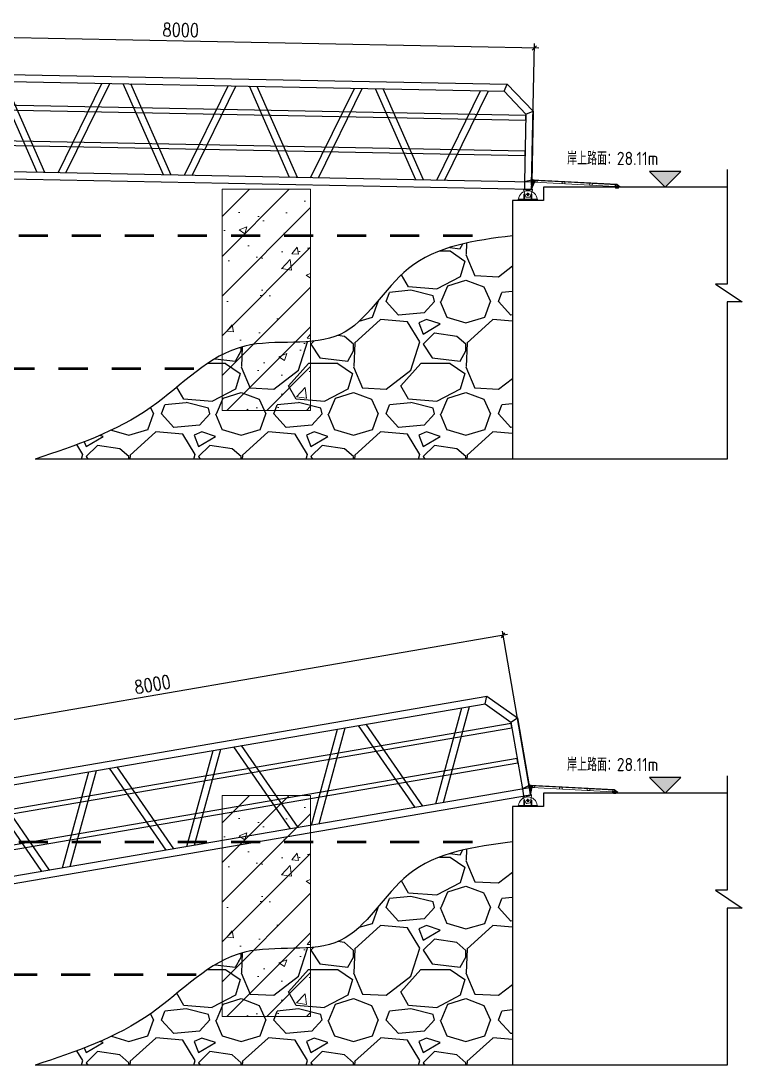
# Model space of a CAD drawing. Extents: x -259369 to -50372, y -155978 to 198088.
# Drawn here: x -83609 to -75456, y 106575 to 118373 of the extents above; entities that cross this region are included whole.
import ezdxf

# ---------------------------------------------------------------- set-up
doc = ezdxf.new("R2010")
doc.units = 0
doc.header["$LTSCALE"] = 1000
doc.header["$MEASUREMENT"] = 0
doc.linetypes.add('CENTER', pattern=[2, 1.25, -0.25, 0.25, -0.25])
doc.linetypes.add('CENTER2', pattern=[28.575, 19.05, -3.175, 3.175, -3.175])
for name, color, linetype, lineweight in [('图框', 7, 'Continuous', 13), ('结构', 52, 'Continuous', 18), ('铝斜撑', 241, 'Continuous', 9)]:
    doc.layers.add(name, color=color, linetype=linetype, lineweight=lineweight)
doc.layers.add('铝横梁', color=220, linetype='Continuous')
doc.layers.add('铝通', color=4, linetype='Continuous')
doc.styles.add('HZTXT', font='txtw.shx', dxfattribs={"width": 0.8, "bigfont": 'hztxtw.shx'})
doc.styles.get("Standard").update_dxf_attribs({"font": 'gbenor.shx', "bigfont": 'gbcbig.shx'})
doc.dimstyles.new('DIM-50', dxfattribs={"dimscale": 50, "dimtxt": 3, "dimasz": 1, "dimexe": 1, "dimexo": 1, "dimgap": 1, "dimtad": 1, "dimdec": 1, "dimdsep": 46, "dimtxsty": 'HZTXT', "dimblk": 'OBLIQUE', "dimblk1": 'ARCHTICK', "dimblk2": 'OBLIQUE', "dimcen": 0, "dimdle": 1, "dimclrd": 9, "dimclre": 9, "dimclrt": 2, "dimadec": 1, "dimazin": 0, "dimtfac": 1, "dimtdec": 1, "dimtix": 1, "dimtmove": 2, "dimatfit": 3, "dimldrblk": 'OBLIQUE', "dimfxl": 15, "dimtolj": 1, "dimtzin": 0, "dimarcsym": 1})

# ---------------------------------------------------------------- blocks, each defined once
blk = doc.blocks.new('GW-R')
at = {"color": 3, "linetype": 'CENTER2'}
for p, q in [((8398, 1960), (8368, 1960)), ((8383, 1945), (8383, 1975))]:
    blk.add_line(p, q, dxfattribs=at)
at = {"color": 1, "linetype": 'CENTER', "ltscale": 0.52}
for p, q in [((8369, 1960), (8397, 1960)), ((8383, 1974), (8383, 1946))]:
    blk.add_line(p, q, dxfattribs=at)
blk.add_lwpolyline([(8443, 2035), (8323, 2035), (8323, 2025), (8443, 2025)], close=True)
at = {"color": 0}
for points in [[(8360, 1942), (8323, 2025)], [(8406, 1942), (8443, 2025)]]:
    blk.add_lwpolyline(points, dxfattribs=at)
blk.add_lwpolyline([(8406, 1942, -0.317501), (8397, 1935), (8370, 1935, -0.317501), (8360, 1942)], format="xyb")
blk.add_circle((8383, 1960), 9)
blk.add_circle((8383, 1960), 9)
blk.add_arc((8383, 1960), 55, 144.9944, 35.0056)
blk = doc.blocks.new('A$C1CD0366B')
at = {"color": 1, "linetype": 'CENTER', "ltscale": 0.52}
for p, q in [((46, 50), (74, 50)), ((60, 36), (60, 64))]:
    blk.add_line(p, q, dxfattribs=at)
blk.add_lwpolyline([(0, 100), (0, 0), (10, 0), (10, 100)], close=True)
blk.add_lwpolyline([(10, 100), (87, 74, -0.315452), (90, 69), (90, 31, -0.315452), (87, 26), (10, 0)], format="xyb")
blk.add_circle((60, 50), 11)
blk = doc.blocks.new('*U225')
at = {"layer": '铝横梁'}
for points in [[(-163, -510), (-638, 510)], [(-75, -510), (-550, 510)], [(75, -510), (550, 510)], [(163, -510), (638, 510)]]:
    blk.add_lwpolyline(points, dxfattribs=at)
blk = doc.blocks.new('*U226')
at = {"color": 0, "linetype": 'ByBlock', "lineweight": -2, "transparency": 16777216}
for p in [(0, 0), (1427, 0), (2854, 0), (4281, 0), (5708, 0)]:
    blk.add_blockref('*U225', p, dxfattribs=at)
blk = doc.blocks.new('GW')
at = {"color": 3}
for points in [[(1209734, 2417378), (1209734, 2418178), (1209434, 2418478), (1202034, 2418478), (1201734, 2418178), (1201734, 2417378)], [(1202067, 2418398), (1202034, 2418478)], [(1209401, 2418398), (1209434, 2418478)], [(1209654, 2417378), (1209654, 2418145), (1209401, 2418398), (1202067, 2418398), (1201814, 2418145), (1201814, 2417378)], [(1201814, 2418145), (1201734, 2418178)], [(1209654, 2418145), (1209734, 2418178)]]:
    blk.add_lwpolyline(points, dxfattribs=at)
for points in [[(1201814, 2418128), (1209686, 2418128), (1209686, 2418078), (1201814, 2418078)], [(1201814, 2417728), (1209686, 2417728), (1209686, 2417678), (1201814, 2417678)]]:
    blk.add_lwpolyline(points, close=True)
blk.add_lwpolyline([(1201734, 2417378), (1209734, 2417378), (1209734, 2417298), (1201734, 2417298)], close=True, dxfattribs=at)
at = {"layer": '铝通'}
for points in [[(1201722, 2417404), (1201814, 2417378), (1201814, 2417298), (1201734, 2417298), (1201702, 2417379)], [(1209747, 2417404), (1209654, 2417378), (1209654, 2417298), (1209734, 2417298), (1209767, 2417379)]]:
    blk.add_lwpolyline(points, dxfattribs=at)
for points in [[(1201734, 2417378), (1201734, 2417322), (1201724, 2417322), (1201714, 2417378)], [(1209734, 2417378), (1209734, 2417322), (1209744, 2417322), (1209754, 2417378)]]:
    blk.add_lwpolyline(points, close=True, dxfattribs=at)
for centre in [(1201716, 2417388), (1209753, 2417388)]:
    blk.add_circle(centre, 7, dxfattribs=at)
for centre, start, end in [((1201716, 2417388), 69.0024, 213.7395), ((1209753, 2417388), 326.2605, 110.9976)]:
    blk.add_arc(centre, 17, start, end, dxfattribs=at)
for name, p in [('*U226', (1202882, 2417888)), ('GW-R', (1201301, 2415263))]:
    blk.add_blockref(name, p)
at = {"layer": '图框', "rotation": 270.000000000001}
blk.add_blockref('A$C1CD0366B', (1201724, 2417298), dxfattribs=at)
blk = doc.blocks.new('*U1869')
at = {"color": 5, "const_width": 30}
blk.add_lwpolyline([(166, 0), (-166, 0)], dxfattribs=at)
blk = doc.blocks.new('*U1870')
at = {"color": 0, "linetype": 'ByBlock', "lineweight": -2, "transparency": 16777216}
for p in [(0, 0), (600, 0), (1200, 0), (1800, 0), (2400, 0), (3000, 0), (3600, 0), (4200, 0), (4800, 0), (5400, 0), (6000, 0), (6600, 0), (7200, 0), (7800, 0), (8400, 0), (9000, 0), (9600, 0), (10200, 0), (10800, 0), (11400, 0), (12000, 0), (12600, 0), (13200, 0)]:
    blk.add_blockref('*U1869', p, dxfattribs=at)
blk = doc.blocks.new('*U1867')
at = {"color": 5, "const_width": 30}
blk.add_lwpolyline([(166, 0), (-166, 0)], dxfattribs=at)
blk = doc.blocks.new('*U1868')
at = {"color": 0, "linetype": 'ByBlock', "lineweight": -2, "transparency": 16777216}
for p in [(0, 0), (600, 0), (1200, 0), (1800, 0), (2400, 0), (3000, 0), (3600, 0), (4200, 0), (4800, 0), (5400, 0), (6000, 0), (6600, 0), (7200, 0), (7800, 0), (8400, 0), (9000, 0), (9600, 0), (10200, 0), (10800, 0), (11400, 0), (12000, 0), (12600, 0), (13200, 0), (13800, 0), (14400, 0), (15000, 0), (15600, 0), (16200, 0)]:
    blk.add_blockref('*U1867', p, dxfattribs=at)
blk = doc.blocks.new('JAGZZ')
at = {"color": 1, "linetype": 'CENTER2'}
for p, q in [((524725, 12996), (524689, 12996)), ((524707, 12979), (524707, 13014))]:
    blk.add_line(p, q, dxfattribs=at)
at = {"layer": '结构', "color": 4}
for p, q in [((524597, 12929), (524597, 12941)), ((524817, 12941), (524597, 12941)), ((524817, 12929), (524597, 12929)), ((524817, 12929), (524817, 12941))]:
    blk.add_line(p, q, dxfattribs=at)
for points in [[(524670, 12941), (524670, 13001), (524662, 13001), (524662, 12941)], [(524744, 12941), (524744, 13001), (524752, 13001), (524752, 12941)]]:
    blk.add_lwpolyline(points, close=True, dxfattribs=at)
at = {"layer": '结构'}
blk.add_circle((524707, 12996), 13, dxfattribs=at)
at = {"layer": '结构', "color": 4}
blk.add_arc((524707, 12931), 106, 5.7248, 174.2752, dxfattribs=at)
blk = doc.blocks.new('*U1861')
at = {"color": 5, "const_width": 30}
blk.add_lwpolyline([(166, 0), (-166, 0)], dxfattribs=at)
blk = doc.blocks.new('*U1862')
at = {"color": 0, "linetype": 'ByBlock', "lineweight": -2, "transparency": 16777216}
for p in [(0, 0), (600, 0), (1200, 0), (1800, 0), (2400, 0), (3000, 0), (3600, 0), (4200, 0), (4800, 0), (5400, 0), (6000, 0), (6600, 0), (7200, 0), (7800, 0), (8400, 0), (9000, 0), (9600, 0), (10200, 0), (10800, 0), (11400, 0), (12000, 0), (12600, 0), (13200, 0)]:
    blk.add_blockref('*U1861', p, dxfattribs=at)
blk = doc.blocks.new('*U1863')
at = {"color": 5, "const_width": 30}
blk.add_lwpolyline([(166, 0), (-166, 0)], dxfattribs=at)
blk = doc.blocks.new('*U1864')
at = {"color": 0, "linetype": 'ByBlock', "lineweight": -2, "transparency": 16777216}
for p in [(0, 0), (600, 0), (1200, 0), (1800, 0), (2400, 0), (3000, 0), (3600, 0), (4200, 0), (4800, 0), (5400, 0), (6000, 0), (6600, 0), (7200, 0), (7800, 0), (8400, 0), (9000, 0), (9600, 0), (10200, 0), (10800, 0), (11400, 0), (12000, 0), (12600, 0), (13200, 0), (13800, 0), (14400, 0), (15000, 0), (15600, 0), (16200, 0)]:
    blk.add_blockref('*U1863', p, dxfattribs=at)
blk = doc.blocks.new('_Oblique')
at = {"color": 0, "linetype": 'ByBlock', "lineweight": -2}
blk.add_line((-0.5, -0.5), (0.5, 0.5), dxfattribs=at)
blk = doc.blocks.new('*D1880')
at = {"color": 9, "lineweight": -2, "transparency": 16777216}
for p, q in [((-77755, 118065), (-85853, 118224)), ((-85834, 116678), (-85802, 118273)), ((-77835, 116521), (-77804, 118116))]:
    blk.add_line(p, q, dxfattribs=at)
at = {"layer": 'Defpoints', "color": 0, "transparency": 16777216}
for p in [(-85803, 118223), (-85835, 116628), (-77836, 116471)]:
    blk.add_point(p, dxfattribs=at)
at = {"color": 9, "lineweight": -2, "transparency": 16777216, "xscale": 50, "yscale": 50, "zscale": 50}
for p, rotation in [((-85803, 118223), 178.8760796570561), ((-77805, 118066), 358.8760796570561)]:
    blk.add_blockref('_Oblique', p, dxfattribs=dict(at, rotation=rotation))
at = {"color": 2, "transparency": 16777216, "insert": (-81802, 118270), "char_height": 150, "attachment_point": 5, "rotation": 358.8761, "style": 'HZTXT'}
blk.add_mtext('\\A1;8000', dxfattribs=at)
blk = doc.blocks.new('_ArchTick')
at = {"color": 0, "linetype": 'ByBlock', "const_width": 0.4}
blk.add_lwpolyline([(-0.5, -0.5), (0.5, 0.5)], dxfattribs=at)
blk = doc.blocks.new('*D1881')
at = {"color": 9, "lineweight": -2, "transparency": 16777216}
for p, q in [((-78108, 111439), (-86091, 110067)), ((-77857, 109680), (-78166, 111479)), ((-85741, 108325), (-86050, 110125))]:
    blk.add_line(p, q, dxfattribs=at)
at = {"layer": 'Defpoints', "color": 0, "transparency": 16777216}
for p in [(-86042, 110076), (-77848, 109630), (-85733, 108276)]:
    blk.add_point(p, dxfattribs=at)
at = {"color": 9, "lineweight": -2, "transparency": 16777216, "xscale": 50, "yscale": 50, "zscale": 50}
for p, rotation in [((-78157, 111430), 9.746884689865425), ((-86042, 110076), 189.7468846898654)]:
    blk.add_blockref('_Oblique', p, dxfattribs=dict(at, rotation=rotation))
at = {"color": 2, "transparency": 16777216, "insert": (-82121, 110876), "char_height": 150, "attachment_point": 5, "rotation": 9.7469, "style": 'HZTXT'}
blk.add_mtext('\\A1;8000', dxfattribs=at)
blk = doc.blocks.new('A$C32F71815')
at = {"layer": '铝斜撑', "linetype": 'Continuous'}
for p, q in [((3, 20), (0, 20)), ((0, 20), (0, 0)), ((40, 0), (0, 0)), ((3, 20), (3, 3)), ((40, 3), (3, 3)), ((40, 0), (40, 3))]:
    blk.add_line(p, q, dxfattribs=at)
blk = doc.blocks.new('tb')
at = {"lineweight": 0}
h = blk.add_hatch(dxfattribs=at)
h.set_pattern_fill('ANSI31', color=256, scale=0.125, style=0)
h.set_pattern_definition([(45, (-488846.90197, 126237.06756), (-0.2806330038, 0.28063300377), [])])
edge = h.paths.add_edge_path(flags=17)
edge.add_arc((0, 0), 6.5, 0, 360)
edge = h.paths.add_edge_path()
edge.add_arc((0, 0), 10, 0, 360)
for p, q in [((-15, -5), (-15, 15)), ((-15, 15), (943, 15)), ((-10, 10), (-10, -5)), ((942, 10), (-10, 10)), ((942, 10), (982, -16)), ((943, 15), (985, -12)), ((-10, -5), (-15, -5)), ((927, -10), (927, -20)), ((937, -30), (957, -30)), ((941, -23), (953, -23)), ((941, -30), (941, -23)), ((945, -23), (945, -7)), ((950, -23), (950, -7)), ((953, -30), (953, -23)), ((967, -10), (967, -20)), ((982, -16), (985, -12))]:
    blk.add_line(p, q, dxfattribs=at)
for points in [[(14, -10), (14, 10), (927, 10), (927, -10)], [(44, 10), (44, -10), (14, -10), (14, 10)], [(356, 10), (356, -10), (326, -10), (326, 10)], [(668, 10), (668, -10), (638, -10), (638, 10)]]:
    blk.add_lwpolyline(points, close=True, dxfattribs=at)
for radius in [10, 6.5]:
    blk.add_circle((0, 0), radius, dxfattribs=at)
for centre, start, end in [((937, -20), 180, 270), ((957, -20), 270, 0)]:
    blk.add_arc(centre, 10, start, end, dxfattribs=at)
blk.add_blockref('A$C32F71815', (927, -10), dxfattribs=at)

msp = doc.modelspace()

# ---------------------------------------------------------------- hatches: boundary and pattern name
h = msp.add_hatch(color=256)
h.dxf.hatch_style = 1
h.paths.add_polyline_path([(-76326.78, 116495.25), (-76503.55, 116672.03), (-76150, 116672.03)])
h = msp.add_hatch()
h.set_pattern_fill('GRAVEL', color=256, scale=50)
h.set_pattern_definition([(228.012788, (-335482.72, 23754), (-10160, -11430), [170.8607, -16915.242]), (184.96974, (-335597.02, 23627), (15239.999994, 1270.000072), [293.2024, -29027.0244]), (132.510447, (-335889.12, 23601.6), (12700.000005, -13969.999995), [206.741, -20467.3614]), (267.27369, (-336384.42, 23284.1), (1270.000003, 25400), [267.002, -26433.2187]), (292.833654, (-336397.12, 23017.4), (-6350, 15240), [261.817, -25919.904]), (357.27369, (-336295.52, 22776.1), (-25400, 1270.000003), [267.002, -26433.2187]), (37.69424, (-336028.818, 22763.4), (-16509.999999, -12700.000001), [353.097, -34956.5577]), (72.255328, (-335749.418, 22979.3), (8890.000002, 27939.999999), [333.36, -33002.6283]), (121.429566, (-335647.82, 23296.8), (-10160.000001, 16509.999999), [267.9065, -26522.773]), (175.23636, (-335787.52, 23525.4), (13970, -1270.000002), [305.8566, -14986.9685]), (222.397438, (-336092.318, 23550.8), (-15239.9999995, -13970.0000005), [395.539, -39158.386]), (138.814075, (-335127.12, 23271.4), (-8890, 7620), [135.002, -13365.283]), (171.469234, (-335228.72, 23360.3), (16510, -2539.999997), [256.841, -25427.3195]), (225, (-335482.7, 23398.4), (-2e-13, -1270), [179.6047, -1616.4466]), (203.19859, (-335571.62, 23550.8), (6350, 2540), [96.7207, -9575.311]), (291.80141, (-335660.52, 23512.7), (-1270, 3810), [136.783, -6702.3765]), (30.96376, (-335609.72, 23385.7), (3810, 2540), [222.16, -7183.149]), (161.56505, (-335419.2, 23500), (2540, -1270), [160.6436, -3855.449]), (16.38954, (-336397.12, 23512.7), (12700, 3810), [225.044, -22279.4133]), (70.346176, (-336181.22, 23576.2), (-5080, -13970), [188.7995, -18691.108]), (293.19859, (-335419.22, 23754), (-2540, 6350), [193.44, -9478.592]), (343.61046, (-335343.02, 23576.2), (-12700, 3810), [225.044, -22279.4133]), (339.443955, (-336397.12, 22725.3), (-6350, 2540), [217.0176, -10633.867]), (294.77514, (-336193.92, 22649.1), (-6350.000008, 13969.999997), [181.836, -18001.7967]), (66.80141, (-335406.52, 22484), (2540, 6350), [193.44, -9478.592]), (17.354025, (-335330.32, 22661.8), (-16510, -5080.000001), [212.8914, -21076.188]), (69.443955, (-336028.82, 22484), (-2540, -6350), [108.509, -10742.376]), (101.30993, (-335482.72, 22484), (-1270, 5080), [64.7573, -6410.9975]), (165.96376, (-335495.42, 22547.5), (3810, -1270), [261.817, -4974.5273]), (186.009006, (-335749.42, 22611), (12700, 1270), [242.6335, -24020.6824]), (303.69007, (-335609.7, 23271.4), (-1270, 2540), [183.162, -4395.888]), (353.157227, (-335508.12, 23119), (21590, -2539.999999), [319.7784, -31658.0045]), (60.945396, (-335190.62, 23080.9), (-5080, -8890), [130.754, -12944.696]), (90, (-335127.1, 23195.2), (-1270, 1270), [76.2, -1193.8]), (120.256437, (-335774.82, 22649.1), (5080, -8890), [176.4335, -17466.9704]), (48.012787, (-335863.72, 22801.5), (10160, 11430), [341.7214, -16744.381]), (0, (-335635.1, 23055.5), (1270, 1270), [330.2, -939.8]), (325.304846, (-335304.92, 23055.5), (12700.000005, -8889.999993), [200.805, -19879.6584]), (254.054604, (-335139.82, 22941.2), (-1270, -5080), [184.9145, -9060.825]), (207.645975, (-335190.62, 22763.4), (-24130.000001, -12699.999998), [301.0725, -29806.232]), (175.426079, (-335457.32, 22623.7), (-16510, 1270), [318.5147, -31532.923])])
edge = h.paths.add_edge_path()
edge.add_spline(control_points=[(-78052.41, 115945.25), (-78481.45, 115889.2), (-79283.85, 115784.37), (-79890.66, 114590.1), (-81222.92, 114896.5), (-82132.57, 113862.3), (-82990.66, 113575.21), (-83446.47, 113422.72)], knot_values=[0, 0, 0, 0, 1232.4951549, 2305.06569416, 3392.34089239, 4656.95304614, 6089.8050604, 6089.8050604, 6089.8050604, 6089.8050604], degree=3, periodic=0)
edge.add_line((-83446.47, 113422.72), (-78052.41, 113422.72))
edge.add_line((-78052.41, 113422.72), (-78052.41, 115945.25))
h = msp.add_hatch(color=256)
h.dxf.hatch_style = 1
h.paths.add_polyline_path([(-76326.78, 109647.55), (-76503.55, 109824.33), (-76150, 109824.33)])
h = msp.add_hatch()
h.set_pattern_fill('GRAVEL', color=256, scale=50)
h.set_pattern_definition([(228.012788, (-335482.72, 16906.3), (-10160, -11430), [170.8607, -16915.242]), (184.96974, (-335597.02, 16779.3), (15239.999994, 1270.000072), [293.2024, -29027.0244]), (132.510447, (-335889.12, 16753.9), (12700.000005, -13969.999995), [206.741, -20467.3614]), (267.27369, (-336384.42, 16436.4), (1270.000003, 25400), [267.002, -26433.2187]), (292.833654, (-336397.12, 16169.7), (-6350, 15240), [261.817, -25919.904]), (357.27369, (-336295.52, 15928.4), (-25400, 1270.000003), [267.002, -26433.2187]), (37.69424, (-336028.818, 15915.7), (-16509.999999, -12700.000001), [353.097, -34956.5577]), (72.255328, (-335749.418, 16131.6), (8890.000002, 27939.999999), [333.36, -33002.6283]), (121.429566, (-335647.82, 16449.1), (-10160.000001, 16509.999999), [267.9065, -26522.773]), (175.23636, (-335787.52, 16677.7), (13970, -1270.000002), [305.8566, -14986.9685]), (222.397438, (-336092.318, 16703.1), (-15239.9999995, -13970.0000005), [395.539, -39158.386]), (138.814075, (-335127.12, 16423.7), (-8890, 7620), [135.002, -13365.283]), (171.469234, (-335228.72, 16512.6), (16510, -2539.999997), [256.841, -25427.3195]), (225, (-335482.7, 16550.7), (-2e-13, -1270), [179.6047, -1616.4466]), (203.19859, (-335571.62, 16703.1), (6350, 2540), [96.7207, -9575.311]), (291.80141, (-335660.52, 16665), (-1270, 3810), [136.783, -6702.3765]), (30.96376, (-335609.72, 16538), (3810, 2540), [222.16, -7183.149]), (161.56505, (-335419.2, 16652.3), (2540, -1270), [160.6436, -3855.449]), (16.38954, (-336397.12, 16665), (12700, 3810), [225.044, -22279.4133]), (70.346176, (-336181.22, 16728.5), (-5080, -13970), [188.7995, -18691.108]), (293.19859, (-335419.22, 16906.3), (-2540, 6350), [193.44, -9478.592]), (343.61046, (-335343.02, 16728.5), (-12700, 3810), [225.044, -22279.4133]), (339.443955, (-336397.12, 15877.6), (-6350, 2540), [217.0176, -10633.867]), (294.77514, (-336193.92, 15801.4), (-6350.000008, 13969.999997), [181.836, -18001.7967]), (66.80141, (-335406.52, 15636.3), (2540, 6350), [193.44, -9478.592]), (17.354025, (-335330.32, 15814.1), (-16510, -5080.000001), [212.8914, -21076.188]), (69.443955, (-336028.82, 15636.3), (-2540, -6350), [108.509, -10742.376]), (101.30993, (-335482.72, 15636.3), (-1270, 5080), [64.7573, -6410.9975]), (165.96376, (-335495.42, 15699.8), (3810, -1270), [261.817, -4974.5273]), (186.009006, (-335749.42, 15763.3), (12700, 1270), [242.6335, -24020.6824]), (303.69007, (-335609.7, 16423.7), (-1270, 2540), [183.162, -4395.888]), (353.157227, (-335508.12, 16271.3), (21590, -2539.999999), [319.7784, -31658.0045]), (60.945396, (-335190.62, 16233.2), (-5080, -8890), [130.754, -12944.696]), (90, (-335127.1, 16347.5), (-1270, 1270), [76.2, -1193.8]), (120.256437, (-335774.82, 15801.4), (5080, -8890), [176.4335, -17466.9704]), (48.012787, (-335863.72, 15953.8), (10160, 11430), [341.7214, -16744.381]), (0, (-335635.1, 16207.8), (1270, 1270), [330.2, -939.8]), (325.304846, (-335304.92, 16207.8), (12700.000005, -8889.999993), [200.805, -19879.6584]), (254.054604, (-335139.82, 16093.5), (-1270, -5080), [184.9145, -9060.825]), (207.645975, (-335190.62, 15915.7), (-24130.000001, -12699.999998), [301.0725, -29806.232]), (175.426079, (-335457.32, 15776), (-16510, 1270), [318.5147, -31532.923])])
edge = h.paths.add_edge_path()
edge.add_spline(control_points=[(-78052.41, 109097.55), (-78481.45, 109041.5), (-79283.85, 108936.67), (-79890.66, 107742.4), (-81222.92, 108048.8), (-82132.57, 107014.6), (-82990.66, 106727.51), (-83446.47, 106575.02)], knot_values=[0, 0, 0, 0, 1232.4951549, 2305.06569416, 3392.34089239, 4656.95304614, 6089.8050604, 6089.8050604, 6089.8050604, 6089.8050604], degree=3, periodic=0)
edge.add_line((-83446.47, 106575.02), (-78052.41, 106575.02))
edge.add_line((-78052.41, 106575.02), (-78052.41, 109097.55))
at = {"layer": '结构'}
h = msp.add_hatch(dxfattribs=at)
h.set_pattern_fill('ANSI31', color=256, scale=100)
h.set_pattern_definition([(45, (-339644.1, 19046.65), (-224.5064, 224.5064), [])])
h.paths.add_polyline_path([(-80333.79, 116470.32), (-81333.79, 116470.32), (-81333.79, 113970.32), (-80333.79, 113970.32)])
h = msp.add_hatch(dxfattribs=at)
h.set_pattern_fill('AR-CONC', color=256, scale=5)
h.set_pattern_definition([(50, (-339644.1, 19046.65), (910.9233, -79.6954), [95.25, -1047.75]), (355, (-339644.1, 19046.65), (-176.217, 955.2842), [76.2, -838.203]), (100.45144, (-339568.2, 19040), (734.7062, 875.5888), [80.95, -890.4512]), (46.1842, (-339644.1, 19300.6), (1355.395, -210.2116), [142.875, -1571.625]), (96.63556, (-339531.2, 19283.1), (1187.0207, 1237.1306), [121.425, -1335.678]), (351.18415, (-339644.1, 19300.6), (1187.021, 1237.1306), [114.3, -1257.299]), (21, (-339517.1, 19237.15), (758.072, -511.326), [95.25, -1047.75]), (326, (-339517.1, 19237.15), (309.01, 920.9398), [76.2, -838.2]), (71.45144, (-339453.9, 19194.5), (1067.082, 409.6138), [80.95, -890.4497]), (37.5, (-339644.1, 19046.65), (15.443, 422.7752), [0, -828.04, 0, -850.9, 0, -841.375]), (7.5, (-339644.1, 19046.65), (334.0983, 500.9029), [0, -485.14, 0, -808.99, 0, -320.675]), (327.5, (-339927.33, 19046.65), (677.95298, -28.6437), [0, -317.5, 0, -990.6, 0, -1314.45]), (317.5, (-340054.3, 19046.65), (740.6459, 127.1325), [0, -412.75, 0, -657.86, 0, -933.45])])
h.paths.add_polyline_path([(-80333.79, 116470.32), (-81333.79, 116470.32), (-81333.79, 113970.32), (-80333.79, 113970.32)])
h = msp.add_hatch(dxfattribs=at)
h.set_pattern_fill('ANSI31', color=256, scale=100)
h.set_pattern_definition([(45, (-339644.1, 12198.95), (-224.5064, 224.5064), [])])
h.paths.add_polyline_path([(-80333.79, 109622.62), (-81333.79, 109622.62), (-81333.79, 107122.62), (-80333.79, 107122.62)])
h = msp.add_hatch(dxfattribs=at)
h.set_pattern_fill('AR-CONC', color=256, scale=5)
h.set_pattern_definition([(50, (-339644.1, 12198.95), (910.9233, -79.6954), [95.25, -1047.75]), (355, (-339644.1, 12198.95), (-176.217, 955.2842), [76.2, -838.203]), (100.45144, (-339568.2, 12192.3), (734.7062, 875.5888), [80.95, -890.4512]), (46.1842, (-339644.1, 12453), (1355.395, -210.2116), [142.875, -1571.625]), (96.63556, (-339531.2, 12435.4), (1187.0207, 1237.1306), [121.425, -1335.678]), (351.18415, (-339644.1, 12453), (1187.021, 1237.1306), [114.3, -1257.299]), (21, (-339517.1, 12389.45), (758.072, -511.326), [95.25, -1047.75]), (326, (-339517.1, 12389.45), (309.01, 920.9398), [76.2, -838.2]), (71.45144, (-339453.9, 12346.8), (1067.082, 409.6138), [80.95, -890.4497]), (37.5, (-339644.1, 12198.95), (15.443, 422.7752), [0, -828.04, 0, -850.9, 0, -841.375]), (7.5, (-339644.1, 12198.95), (334.0983, 500.9029), [0, -485.14, 0, -808.99, 0, -320.675]), (327.5, (-339927.33, 12198.95), (677.95298, -28.6437), [0, -317.5, 0, -990.6, 0, -1314.45]), (317.5, (-340054.3, 12198.95), (740.6459, 127.1325), [0, -412.75, 0, -657.86, 0, -933.45])])
h.paths.add_polyline_path([(-80333.79, 109622.62), (-81333.79, 109622.62), (-81333.79, 107122.62), (-80333.79, 107122.62)])

# ---------------------------------------------------------------- linework, layer by layer
for points in [[(-75624.44, 116692.4), (-75624.44, 115399.68), (-75758.53, 115399.68), (-75455.71, 115196.75), (-75624.44, 115196.76), (-75624.44, 113422.72)], [(-76503.55, 116672.03), (-76326.78, 116495.25), (-76150, 116672.03), (-76503.55, 116672.03)], [(-75624.44, 116495.25), (-77702.41, 116495.25), (-77702.41, 116345.25), (-78052.41, 116345.25), (-78052.41, 113422.72)], [(-78052.41, 113422.72), (-83446.47, 113422.72)], [(-75624.44, 113422.72), (-78052.41, 113422.72)], [(-75624.44, 109844.7), (-75624.44, 108551.98), (-75758.53, 108551.98), (-75455.71, 108349.05), (-75624.44, 108349.06), (-75624.44, 106575.02)], [(-76503.55, 109824.33), (-76326.78, 109647.55), (-76150, 109824.33), (-76503.55, 109824.33)], [(-75624.44, 109647.55), (-77702.41, 109647.55), (-77702.41, 109497.55), (-78052.41, 109497.55), (-78052.41, 106575.02)], [(-78052.41, 106575.02), (-83446.47, 106575.02)], [(-75624.44, 106575.02), (-78052.41, 106575.02)]]:
    msp.add_lwpolyline(points)
for points in [[(-78052.41, 115945.25), (-79228, 115575.07), (-79999.97, 114830.44), (-81079.19, 114698.31), (-82138.24, 114007.18), (-83446.47, 113422.72)], [(-78052.41, 109097.55), (-79228, 108727.37), (-79999.97, 107982.74), (-81079.19, 107850.61), (-82138.24, 107159.48), (-83446.47, 106575.02)]]:
    msp.add_spline(points, degree=3)
for points in [[(-81333.79, 116470.32), (-81333.79, 113970.32), (-80333.79, 113970.32), (-80333.79, 116470.32), (-81333.79, 116470.32)], [(-81333.79, 109622.62), (-81333.79, 107122.62), (-80333.79, 107122.62), (-80333.79, 109622.62), (-81333.79, 109622.62)]]:
    msp.add_lwpolyline(points, dxfattribs=at)

# ---------------------------------------------------------------- block references
at = {"xscale": -1}
for p, rotation in [((1076251.43, -2323933.86), 358.8760677087605), ((1515777.75, -2069326.4), 9.746872742625188)]:
    msp.add_blockref('GW', p, dxfattribs=dict(at, rotation=rotation))
at = {"rotation": 357.0157503742657}
for p in [(-77816.18, 116561.08), (-77845.35, 109722.26)]:
    msp.add_blockref('tb', p, dxfattribs=at)
at = {"color": 0}
for p in [(-602584.47, 103415.76), (-602584.47, 96568.06)]:
    msp.add_blockref('JAGZZ', p, dxfattribs=at)
for name, p in [('*U1864', (-94869.54, 115945.25)), ('*U1862', (-95018.3, 114445.25)), ('*U1868', (-94869.54, 109097.55)), ('*U1870', (-94991.15, 107597.55))]:
    msp.add_blockref(name, p)

# ---------------------------------------------------------------- texts
for p in [(-77434.29, 116743.71), (-77434.29, 109896.01)]:
    msp.add_text('岸上路面：28.11m', height=150).set_placement(p)

# ---------------------------------------------------------------- dimensions: what is measured, and where the dimension line sits
for p1, p2, distance, picture, middle in [((-77836.24, 116471.46), (-85834.7, 116628.38), -1595.28, '*D1880', (-81801.73, 118269.87)), ((-77848.15, 109630.46), (-85732.67, 108276.09), -1826.11, '*D1881', (-82120.72, 110876.23))]:
    dim = msp.add_aligned_dim(p1=p1, p2=p2, distance=distance, dimstyle='DIM-50')
    dim.commit()
    dim.dimension.update_dxf_attribs({"geometry": picture, "text_midpoint": middle})

doc.saveas('drawing.dxf')
